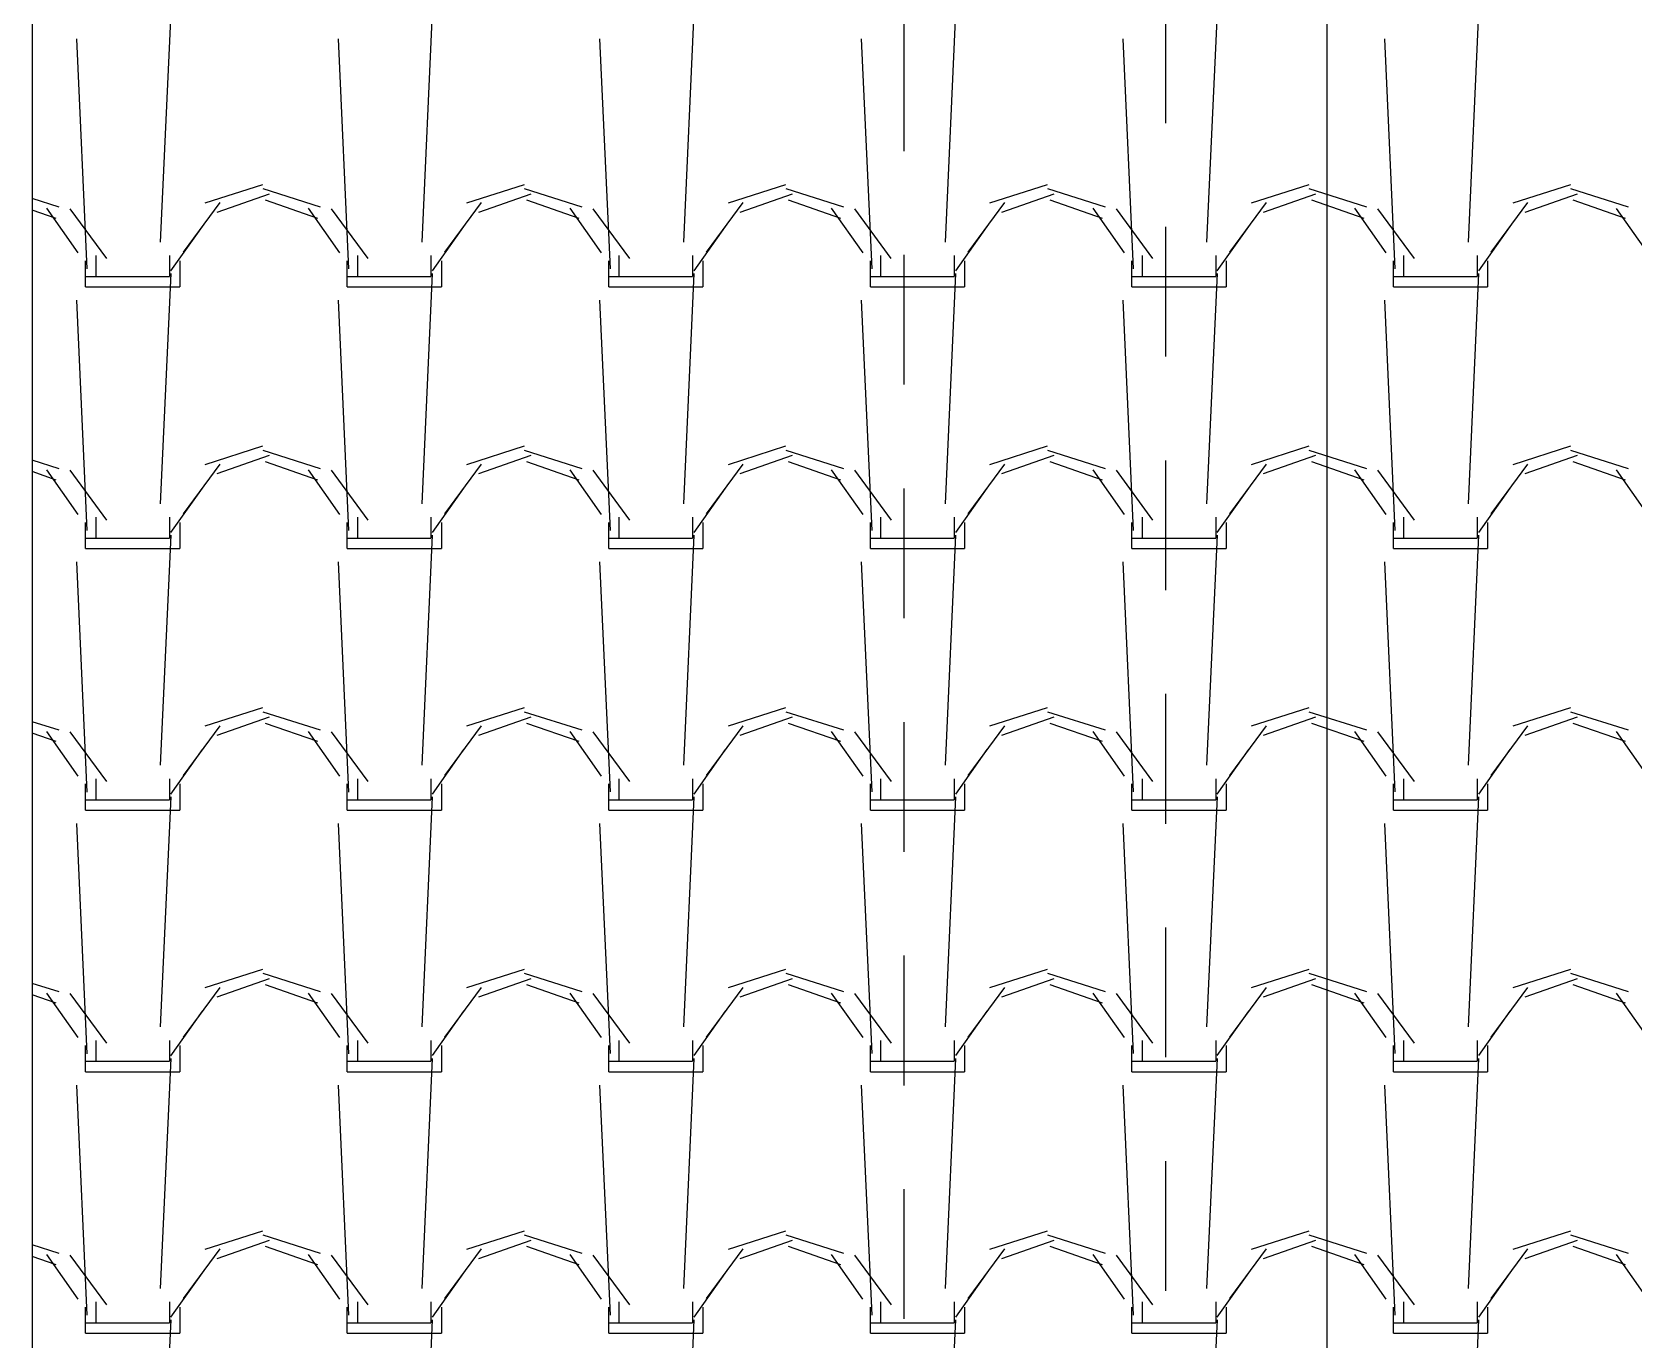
# Model space of a CAD drawing. Header units: millimetres. Extents: x 3923 to 4007, y 744 to 863.
# Drawn here: x 3932.453 to 3933.996, y 828.399 to 829.659 of the extents above; entities that cross this region are included whole.
import ezdxf

# ---------------------------------------------------------------- set-up
doc = ezdxf.new("R2010")
doc.units = ezdxf.units.MM
doc.linetypes.add('HIDDEN2', pattern=[0.1875, 0.125, -0.0625])
doc.layers.add('-HIDRO', color=8, linetype='Continuous')
doc.layers.add('AF', color=5, linetype='Continuous')

msp = doc.modelspace()

# ---------------------------------------------------------------- linework, layer by layer
at = {"layer": '-HIDRO', "linetype": 'HIDDEN2'}
for p, q in [((3933.5451, 832.1715), (3933.5451, 826.5435)), ((3933.2931, 831.9195), (3933.2931, 826.2915))]:
    msp.add_line(p, q, dxfattribs=at)
at = {"layer": '-HIDRO', "linetype": 'Continuous'}
for p, q in [((3932.4531, 831.0795), (3932.4531, 825.4515)), ((3932.577, 829.4568), (3932.587, 829.6785)), ((3932.829, 829.4568), (3932.839, 829.6785)), ((3933.081, 829.4568), (3933.091, 829.6785)), ((3933.333, 829.4568), (3933.343, 829.6785)), ((3933.585, 829.4568), (3933.595, 829.6785)), ((3933.837, 829.4568), (3933.847, 829.6785)), ((3932.5063, 829.431), (3932.4962, 829.6528)), ((3932.7583, 829.431), (3932.7482, 829.6528)), ((3933.0103, 829.4311), (3933.0002, 829.6528)), ((3933.2623, 829.4311), (3933.2522, 829.6528)), ((3933.5143, 829.4311), (3933.5042, 829.6528)), ((3933.7663, 829.4311), (3933.7562, 829.6528)), ((3932.6751, 829.5121), (3932.6196, 829.4944)), ((3932.9271, 829.5121), (3932.8716, 829.4944)), ((3933.1791, 829.5121), (3933.1236, 829.4944)), ((3933.4311, 829.5121), (3933.3756, 829.4944)), ((3933.6831, 829.5121), (3933.6276, 829.4944)), ((3933.9351, 829.5121), (3933.8796, 829.4944)), ((3932.4791, 829.4905), (3932.4531, 829.4987)), ((3932.6815, 829.5031), (3932.6311, 829.4855)), ((3932.7311, 829.4905), (3932.6756, 829.5081)), ((3932.7283, 829.4796), (3932.6779, 829.4972)), ((3932.9335, 829.5031), (3932.8831, 829.4855)), ((3932.9831, 829.4905), (3932.9276, 829.5081)), ((3932.9803, 829.4796), (3932.9299, 829.4972)), ((3933.1855, 829.5031), (3933.1351, 829.4855)), ((3933.2351, 829.4905), (3933.1796, 829.5081)), ((3933.2323, 829.4796), (3933.1819, 829.4972)), ((3933.4375, 829.5031), (3933.3871, 829.4855)), ((3933.4871, 829.4905), (3933.4316, 829.5081)), ((3933.4843, 829.4796), (3933.4339, 829.4972)), ((3933.6895, 829.5031), (3933.6391, 829.4855)), ((3933.7391, 829.4905), (3933.6836, 829.5081)), ((3933.7363, 829.4796), (3933.6859, 829.4972)), ((3933.9415, 829.5031), (3933.8911, 829.4855)), ((3933.9911, 829.4905), (3933.9356, 829.5081)), ((3933.9883, 829.4796), (3933.9379, 829.4972)), ((3932.4763, 829.4796), (3932.4531, 829.4877)), ((3932.4976, 829.4465), (3932.4674, 829.4894)), ((3932.525, 829.4411), (3932.4897, 829.489)), ((3932.6339, 829.4949), (3932.5986, 829.447)), ((3932.7497, 829.4465), (3932.7194, 829.4894)), ((3932.777, 829.4411), (3932.7417, 829.489)), ((3932.8859, 829.4949), (3932.8506, 829.447)), ((3933.0017, 829.4465), (3932.9714, 829.4894)), ((3933.029, 829.4411), (3932.9937, 829.489)), ((3933.1379, 829.4949), (3933.1026, 829.447)), ((3933.2537, 829.4465), (3933.2234, 829.4894)), ((3933.2809, 829.4411), (3933.2457, 829.489)), ((3933.3899, 829.4949), (3933.3546, 829.447)), ((3933.5057, 829.4465), (3933.4754, 829.4894)), ((3933.5329, 829.4411), (3933.4977, 829.489)), ((3933.6419, 829.4949), (3933.6066, 829.447)), ((3933.7577, 829.4465), (3933.7274, 829.4894)), ((3933.7849, 829.4411), (3933.7497, 829.489)), ((3933.8939, 829.4949), (3933.8586, 829.447)), ((3934.0097, 829.4465), (3933.9794, 829.4893)), ((3932.6169, 829.4719), (3932.5866, 829.429)), ((3932.8689, 829.4719), (3932.8386, 829.429)), ((3933.1209, 829.4719), (3933.0906, 829.429)), ((3933.3729, 829.4719), (3933.3426, 829.4291)), ((3933.6249, 829.4719), (3933.5946, 829.4291)), ((3933.8769, 829.4719), (3933.8466, 829.4291)), ((3932.5047, 829.4136), (3932.5047, 829.4388)), ((3932.5148, 829.4237), (3932.5148, 829.4438)), ((3932.5854, 829.4438), (3932.5854, 829.4237)), ((3932.5954, 829.4388), (3932.5954, 829.4136)), ((3932.7567, 829.4136), (3932.7567, 829.4388)), ((3932.7668, 829.4237), (3932.7668, 829.4438)), ((3932.8374, 829.4438), (3932.8374, 829.4237)), ((3932.8474, 829.4388), (3932.8474, 829.4136)), ((3933.0087, 829.4136), (3933.0087, 829.4388)), ((3933.0188, 829.4237), (3933.0188, 829.4438)), ((3933.0894, 829.4438), (3933.0894, 829.4237)), ((3933.0994, 829.4388), (3933.0994, 829.4136)), ((3933.2607, 829.4136), (3933.2607, 829.4388)), ((3933.2708, 829.4237), (3933.2708, 829.4438)), ((3933.3414, 829.4438), (3933.3414, 829.4237)), ((3933.3514, 829.4388), (3933.3514, 829.4136)), ((3933.5127, 829.4136), (3933.5127, 829.4388)), ((3933.5228, 829.4237), (3933.5228, 829.4438)), ((3933.5934, 829.4438), (3933.5934, 829.4237)), ((3933.6034, 829.4388), (3933.6034, 829.4136)), ((3933.7647, 829.4136), (3933.7647, 829.4388)), ((3933.7748, 829.4237), (3933.7748, 829.4438)), ((3933.8454, 829.4438), (3933.8454, 829.4237)), ((3933.8554, 829.4388), (3933.8554, 829.4136)), ((3932.5047, 829.4237), (3932.5148, 829.4237)), ((3932.5148, 829.4237), (3932.5854, 829.4237)), ((3932.577, 829.2048), (3932.587, 829.4265)), ((3932.7567, 829.4237), (3932.7668, 829.4237)), ((3932.7668, 829.4237), (3932.8374, 829.4237)), ((3932.829, 829.2048), (3932.839, 829.4265)), ((3933.0087, 829.4237), (3933.0188, 829.4237)), ((3933.0188, 829.4237), (3933.0894, 829.4237)), ((3933.081, 829.2048), (3933.091, 829.4265)), ((3933.2607, 829.4237), (3933.2708, 829.4237)), ((3933.2708, 829.4237), (3933.3414, 829.4237)), ((3933.333, 829.2048), (3933.343, 829.4265)), ((3933.5127, 829.4237), (3933.5228, 829.4237)), ((3933.5228, 829.4237), (3933.5934, 829.4237)), ((3933.585, 829.2048), (3933.595, 829.4265)), ((3933.7647, 829.4237), (3933.7748, 829.4237)), ((3933.7748, 829.4237), (3933.8454, 829.4237)), ((3933.837, 829.2048), (3933.847, 829.4265)), ((3932.5047, 829.4136), (3932.5148, 829.4136)), ((3932.5148, 829.4136), (3932.5954, 829.4136)), ((3932.7567, 829.4136), (3932.7668, 829.4136)), ((3932.7668, 829.4136), (3932.8474, 829.4136)), ((3933.0087, 829.4136), (3933.0188, 829.4136)), ((3933.0188, 829.4136), (3933.0994, 829.4136)), ((3933.2607, 829.4136), (3933.2708, 829.4136)), ((3933.2708, 829.4136), (3933.3514, 829.4136)), ((3933.5127, 829.4136), (3933.5228, 829.4136)), ((3933.5228, 829.4136), (3933.6034, 829.4136)), ((3933.7647, 829.4136), (3933.7748, 829.4136)), ((3933.7748, 829.4136), (3933.8554, 829.4136)), ((3932.5063, 829.179), (3932.4962, 829.4008)), ((3932.7583, 829.179), (3932.7482, 829.4008)), ((3933.0103, 829.1791), (3933.0002, 829.4008)), ((3933.2623, 829.1791), (3933.2522, 829.4008)), ((3933.5143, 829.1791), (3933.5042, 829.4008)), ((3933.7663, 829.1791), (3933.7562, 829.4008)), ((3932.6751, 829.2601), (3932.6196, 829.2424)), ((3932.6815, 829.2511), (3932.6311, 829.2335)), ((3932.7311, 829.2385), (3932.6756, 829.2561)), ((3932.9271, 829.2601), (3932.8716, 829.2424)), ((3932.9335, 829.2511), (3932.8831, 829.2335)), ((3932.9831, 829.2385), (3932.9276, 829.2561)), ((3933.1791, 829.2601), (3933.1236, 829.2424)), ((3933.1855, 829.2511), (3933.1351, 829.2335)), ((3933.2351, 829.2385), (3933.1796, 829.2561)), ((3933.4311, 829.2601), (3933.3756, 829.2424)), ((3933.4375, 829.2511), (3933.3871, 829.2335)), ((3933.4871, 829.2385), (3933.4316, 829.2561)), ((3933.6831, 829.2601), (3933.6276, 829.2424)), ((3933.6895, 829.2511), (3933.6391, 829.2335)), ((3933.7391, 829.2385), (3933.6836, 829.2561)), ((3933.9351, 829.2601), (3933.8796, 829.2424)), ((3933.9415, 829.2511), (3933.8911, 829.2335)), ((3933.9911, 829.2385), (3933.9356, 829.2561)), ((3932.4791, 829.2385), (3932.4531, 829.2467)), ((3932.4763, 829.2276), (3932.4531, 829.2357)), ((3932.4976, 829.1945), (3932.4674, 829.2374)), ((3932.525, 829.1891), (3932.4897, 829.237)), ((3932.6339, 829.2429), (3932.5986, 829.195)), ((3932.7283, 829.2276), (3932.6779, 829.2452)), ((3932.7496, 829.1945), (3932.7194, 829.2374)), ((3932.777, 829.1891), (3932.7417, 829.237)), ((3932.8859, 829.2429), (3932.8506, 829.195)), ((3932.9803, 829.2276), (3932.9299, 829.2452)), ((3933.0017, 829.1945), (3932.9714, 829.2374)), ((3933.029, 829.1891), (3932.9937, 829.237)), ((3933.1379, 829.2429), (3933.1026, 829.195)), ((3933.2323, 829.2276), (3933.1819, 829.2452)), ((3933.2537, 829.1945), (3933.2234, 829.2374)), ((3933.281, 829.1891), (3933.2457, 829.237)), ((3933.3899, 829.2429), (3933.3546, 829.195)), ((3933.4843, 829.2276), (3933.4339, 829.2452)), ((3933.5057, 829.1945), (3933.4754, 829.2374)), ((3933.5329, 829.1891), (3933.4977, 829.237)), ((3933.6419, 829.2429), (3933.6066, 829.195)), ((3933.7363, 829.2276), (3933.6859, 829.2452)), ((3933.7577, 829.1945), (3933.7274, 829.2374)), ((3933.7849, 829.1891), (3933.7497, 829.237)), ((3933.8939, 829.2429), (3933.8586, 829.195)), ((3933.9883, 829.2276), (3933.9379, 829.2452)), ((3934.0097, 829.1945), (3933.9794, 829.2374)), ((3932.6169, 829.2199), (3932.5866, 829.177)), ((3932.8689, 829.2199), (3932.8386, 829.177)), ((3933.1209, 829.2199), (3933.0906, 829.1771)), ((3933.3729, 829.2199), (3933.3426, 829.1771)), ((3933.6249, 829.2199), (3933.5946, 829.1771)), ((3933.8769, 829.2199), (3933.8466, 829.1771)), ((3932.5148, 829.1717), (3932.5148, 829.1918)), ((3932.5854, 829.1918), (3932.5854, 829.1717)), ((3932.7668, 829.1717), (3932.7668, 829.1918)), ((3932.8374, 829.1918), (3932.8374, 829.1717)), ((3933.0188, 829.1717), (3933.0188, 829.1918)), ((3933.0894, 829.1918), (3933.0894, 829.1717)), ((3933.2708, 829.1717), (3933.2708, 829.1918)), ((3933.3414, 829.1918), (3933.3414, 829.1717)), ((3933.5228, 829.1717), (3933.5228, 829.1918)), ((3933.5934, 829.1918), (3933.5934, 829.1717)), ((3933.7748, 829.1717), (3933.7748, 829.1918)), ((3933.8454, 829.1918), (3933.8454, 829.1717)), ((3932.5047, 829.1616), (3932.5047, 829.1868)), ((3932.577, 828.9528), (3932.587, 829.1745)), ((3932.5954, 829.1868), (3932.5954, 829.1616)), ((3932.7567, 829.1616), (3932.7567, 829.1868)), ((3932.829, 828.9528), (3932.839, 829.1745)), ((3932.8474, 829.1868), (3932.8474, 829.1616)), ((3933.0087, 829.1616), (3933.0087, 829.1868)), ((3933.081, 828.9528), (3933.091, 829.1745)), ((3933.0994, 829.1868), (3933.0994, 829.1616)), ((3933.2607, 829.1616), (3933.2607, 829.1868)), ((3933.333, 828.9528), (3933.343, 829.1745)), ((3933.3514, 829.1868), (3933.3514, 829.1616)), ((3933.5127, 829.1616), (3933.5127, 829.1868)), ((3933.585, 828.9528), (3933.595, 829.1745)), ((3933.6034, 829.1868), (3933.6034, 829.1616)), ((3933.7647, 829.1616), (3933.7647, 829.1868)), ((3933.837, 828.9528), (3933.847, 829.1745)), ((3933.8554, 829.1868), (3933.8554, 829.1616)), ((3932.5047, 829.1717), (3932.5148, 829.1717)), ((3932.5047, 829.1616), (3932.5148, 829.1616)), ((3932.5148, 829.1717), (3932.5854, 829.1717)), ((3932.5148, 829.1616), (3932.5954, 829.1616)), ((3932.7567, 829.1717), (3932.7668, 829.1717)), ((3932.7567, 829.1616), (3932.7668, 829.1616)), ((3932.7668, 829.1717), (3932.8374, 829.1717)), ((3932.7668, 829.1616), (3932.8474, 829.1616)), ((3933.0087, 829.1717), (3933.0188, 829.1717)), ((3933.0087, 829.1616), (3933.0188, 829.1616)), ((3933.0188, 829.1717), (3933.0894, 829.1717)), ((3933.0188, 829.1616), (3933.0994, 829.1616)), ((3933.2607, 829.1717), (3933.2708, 829.1717)), ((3933.2607, 829.1616), (3933.2708, 829.1616)), ((3933.2708, 829.1717), (3933.3414, 829.1717)), ((3933.2708, 829.1616), (3933.3514, 829.1616)), ((3933.5127, 829.1717), (3933.5228, 829.1717)), ((3933.5127, 829.1616), (3933.5228, 829.1616)), ((3933.5228, 829.1717), (3933.5934, 829.1717)), ((3933.5228, 829.1616), (3933.6034, 829.1616)), ((3933.7647, 829.1717), (3933.7748, 829.1717)), ((3933.7647, 829.1616), (3933.7748, 829.1616)), ((3933.7748, 829.1717), (3933.8454, 829.1717)), ((3933.7748, 829.1616), (3933.8554, 829.1616)), ((3932.5063, 828.927), (3932.4962, 829.1488)), ((3932.7583, 828.927), (3932.7482, 829.1488)), ((3933.0103, 828.9271), (3933.0002, 829.1488)), ((3933.2623, 828.9271), (3933.2522, 829.1488)), ((3933.5143, 828.9271), (3933.5042, 829.1488)), ((3933.7663, 828.9271), (3933.7562, 829.1488)), ((3932.6751, 829.0081), (3932.6196, 828.9904)), ((3932.7311, 828.9865), (3932.6756, 829.0041)), ((3932.9271, 829.0081), (3932.8716, 828.9904)), ((3932.9831, 828.9865), (3932.9276, 829.0041)), ((3933.1791, 829.0081), (3933.1236, 828.9904)), ((3933.2351, 828.9865), (3933.1796, 829.0041)), ((3933.4311, 829.0081), (3933.3756, 828.9904)), ((3933.4871, 828.9865), (3933.4316, 829.0041)), ((3933.6831, 829.0081), (3933.6276, 828.9904)), ((3933.7391, 828.9865), (3933.6836, 829.0041)), ((3933.9351, 829.0081), (3933.8796, 828.9904)), ((3933.9911, 828.9865), (3933.9356, 829.0041)), ((3932.4791, 828.9865), (3932.4531, 828.9947)), ((3932.6339, 828.9909), (3932.5986, 828.943)), ((3932.6815, 828.9991), (3932.6311, 828.9815)), ((3932.7283, 828.9756), (3932.6779, 828.9932)), ((3932.8859, 828.9909), (3932.8506, 828.943)), ((3932.9335, 828.9991), (3932.8831, 828.9815)), ((3932.9803, 828.9756), (3932.9299, 828.9932)), ((3933.1379, 828.9909), (3933.1026, 828.943)), ((3933.1855, 828.9991), (3933.1351, 828.9815)), ((3933.2323, 828.9756), (3933.1819, 828.9932)), ((3933.3899, 828.9909), (3933.3546, 828.943)), ((3933.4375, 828.9991), (3933.3871, 828.9815)), ((3933.4843, 828.9756), (3933.4339, 828.9932)), ((3933.6419, 828.9909), (3933.6066, 828.943)), ((3933.6895, 828.9991), (3933.6391, 828.9815)), ((3933.7363, 828.9756), (3933.6859, 828.9932)), ((3933.8939, 828.9909), (3933.8586, 828.943)), ((3933.9415, 828.9991), (3933.8911, 828.9815)), ((3933.9883, 828.9756), (3933.9379, 828.9932)), ((3932.4763, 828.9756), (3932.4531, 828.9837)), ((3932.4976, 828.9425), (3932.4674, 828.9854)), ((3932.525, 828.9371), (3932.4897, 828.985)), ((3932.7496, 828.9425), (3932.7194, 828.9854)), ((3932.777, 828.9371), (3932.7417, 828.985)), ((3933.0016, 828.9425), (3932.9714, 828.9854)), ((3933.029, 828.9371), (3932.9937, 828.985)), ((3933.2537, 828.9425), (3933.2234, 828.9854)), ((3933.281, 828.9371), (3933.2457, 828.985)), ((3933.5057, 828.9425), (3933.4754, 828.9854)), ((3933.533, 828.9371), (3933.4977, 828.985)), ((3933.7577, 828.9425), (3933.7274, 828.9854)), ((3933.7849, 828.9371), (3933.7497, 828.985)), ((3934.0097, 828.9425), (3933.9794, 828.9854)), ((3932.6169, 828.9679), (3932.5866, 828.925)), ((3932.8689, 828.9679), (3932.8386, 828.925)), ((3933.1209, 828.9679), (3933.0906, 828.9251)), ((3933.3729, 828.9679), (3933.3426, 828.9251)), ((3933.6249, 828.9679), (3933.5946, 828.9251)), ((3933.8769, 828.9679), (3933.8466, 828.9251)), ((3932.5047, 828.9096), (3932.5047, 828.9348)), ((3932.5148, 828.9197), (3932.5148, 828.9398)), ((3932.5854, 828.9398), (3932.5854, 828.9197)), ((3932.5954, 828.9348), (3932.5954, 828.9096)), ((3932.7567, 828.9096), (3932.7567, 828.9348)), ((3932.7668, 828.9197), (3932.7668, 828.9398)), ((3932.8374, 828.9398), (3932.8374, 828.9197)), ((3932.8474, 828.9348), (3932.8474, 828.9096)), ((3933.0087, 828.9096), (3933.0087, 828.9348)), ((3933.0188, 828.9197), (3933.0188, 828.9398)), ((3933.0894, 828.9398), (3933.0894, 828.9197)), ((3933.0994, 828.9348), (3933.0994, 828.9096)), ((3933.2607, 828.9096), (3933.2607, 828.9348)), ((3933.2708, 828.9197), (3933.2708, 828.9398)), ((3933.3414, 828.9398), (3933.3414, 828.9197)), ((3933.3514, 828.9348), (3933.3514, 828.9096)), ((3933.5127, 828.9096), (3933.5127, 828.9348)), ((3933.5228, 828.9197), (3933.5228, 828.9398)), ((3933.5934, 828.9398), (3933.5934, 828.9197)), ((3933.6034, 828.9348), (3933.6034, 828.9096)), ((3933.7647, 828.9096), (3933.7647, 828.9348)), ((3933.7748, 828.9197), (3933.7748, 828.9398)), ((3933.8454, 828.9398), (3933.8454, 828.9197)), ((3933.8554, 828.9348), (3933.8554, 828.9096)), ((3932.5047, 828.9197), (3932.5148, 828.9197)), ((3932.5047, 828.9096), (3932.5148, 828.9096)), ((3932.5148, 828.9197), (3932.5854, 828.9197)), ((3932.5148, 828.9096), (3932.5954, 828.9096)), ((3932.577, 828.7008), (3932.587, 828.9225)), ((3932.7567, 828.9197), (3932.7668, 828.9197)), ((3932.7567, 828.9096), (3932.7668, 828.9096)), ((3932.7668, 828.9197), (3932.8374, 828.9197)), ((3932.7668, 828.9096), (3932.8474, 828.9096)), ((3932.829, 828.7008), (3932.839, 828.9225)), ((3933.0087, 828.9197), (3933.0188, 828.9197)), ((3933.0087, 828.9096), (3933.0188, 828.9096)), ((3933.0188, 828.9197), (3933.0894, 828.9197)), ((3933.0188, 828.9096), (3933.0994, 828.9096)), ((3933.081, 828.7008), (3933.091, 828.9225)), ((3933.2607, 828.9197), (3933.2708, 828.9197)), ((3933.2607, 828.9096), (3933.2708, 828.9096)), ((3933.2708, 828.9197), (3933.3414, 828.9197)), ((3933.2708, 828.9096), (3933.3514, 828.9096)), ((3933.333, 828.7008), (3933.343, 828.9225)), ((3933.5127, 828.9197), (3933.5228, 828.9197)), ((3933.5127, 828.9096), (3933.5228, 828.9096)), ((3933.5228, 828.9197), (3933.5934, 828.9197)), ((3933.5228, 828.9096), (3933.6034, 828.9096)), ((3933.585, 828.7008), (3933.595, 828.9225)), ((3933.7647, 828.9197), (3933.7748, 828.9197)), ((3933.7647, 828.9096), (3933.7748, 828.9096)), ((3933.7748, 828.9197), (3933.8454, 828.9197)), ((3933.7748, 828.9096), (3933.8554, 828.9096)), ((3933.837, 828.7008), (3933.847, 828.9225)), ((3932.5063, 828.675), (3932.4962, 828.8968)), ((3932.7583, 828.675), (3932.7482, 828.8968)), ((3933.0103, 828.6751), (3933.0002, 828.8968)), ((3933.2623, 828.6751), (3933.2522, 828.8968)), ((3933.5143, 828.6751), (3933.5042, 828.8968)), ((3933.7663, 828.6751), (3933.7562, 828.8968)), ((3932.6751, 828.7561), (3932.6196, 828.7384)), ((3932.9271, 828.7561), (3932.8716, 828.7384)), ((3933.1791, 828.7561), (3933.1236, 828.7384)), ((3933.4311, 828.7561), (3933.3756, 828.7384)), ((3933.6831, 828.7561), (3933.6276, 828.7384)), ((3933.9351, 828.7561), (3933.8796, 828.7384)), ((3932.4791, 828.7345), (3932.4531, 828.7427)), ((3932.6815, 828.7471), (3932.6311, 828.7295)), ((3932.7311, 828.7345), (3932.6756, 828.7521)), ((3932.7283, 828.7236), (3932.6779, 828.7412)), ((3932.9335, 828.7471), (3932.8831, 828.7295)), ((3932.9831, 828.7345), (3932.9276, 828.7521)), ((3932.9803, 828.7236), (3932.9299, 828.7412)), ((3933.1855, 828.7471), (3933.1351, 828.7295)), ((3933.2351, 828.7345), (3933.1796, 828.7521)), ((3933.2323, 828.7236), (3933.1819, 828.7412)), ((3933.4375, 828.7471), (3933.3871, 828.7295)), ((3933.4871, 828.7345), (3933.4316, 828.7521)), ((3933.4843, 828.7236), (3933.4339, 828.7412)), ((3933.6895, 828.7471), (3933.6391, 828.7295)), ((3933.7391, 828.7345), (3933.6836, 828.7521)), ((3933.7363, 828.7236), (3933.6859, 828.7412)), ((3933.9415, 828.7471), (3933.8911, 828.7295)), ((3933.9911, 828.7345), (3933.9356, 828.7521)), ((3933.9883, 828.7236), (3933.9379, 828.7412)), ((3932.4763, 828.7236), (3932.4531, 828.7317)), ((3932.4976, 828.6905), (3932.4674, 828.7334)), ((3932.525, 828.6851), (3932.4897, 828.733)), ((3932.6339, 828.7389), (3932.5986, 828.691)), ((3932.7496, 828.6905), (3932.7194, 828.7334)), ((3932.777, 828.6851), (3932.7417, 828.733)), ((3932.8859, 828.7389), (3932.8506, 828.691)), ((3933.0016, 828.6905), (3932.9714, 828.7334)), ((3933.029, 828.6851), (3932.9937, 828.733)), ((3933.1379, 828.7389), (3933.1026, 828.691)), ((3933.2537, 828.6905), (3933.2234, 828.7334)), ((3933.281, 828.6851), (3933.2457, 828.733)), ((3933.3899, 828.7389), (3933.3546, 828.691)), ((3933.5057, 828.6905), (3933.4754, 828.7334)), ((3933.533, 828.6851), (3933.4977, 828.733)), ((3933.6419, 828.7389), (3933.6066, 828.691)), ((3933.7577, 828.6905), (3933.7274, 828.7334)), ((3933.785, 828.6851), (3933.7497, 828.733)), ((3933.8939, 828.7389), (3933.8586, 828.691)), ((3934.0097, 828.6905), (3933.9794, 828.7334)), ((3932.6169, 828.7159), (3932.5866, 828.673)), ((3932.8689, 828.7159), (3932.8386, 828.6731)), ((3933.1209, 828.7159), (3933.0906, 828.6731)), ((3933.3729, 828.7159), (3933.3426, 828.6731)), ((3933.6249, 828.7159), (3933.5946, 828.6731)), ((3933.8769, 828.7159), (3933.8466, 828.6731)), ((3932.5047, 828.6576), (3932.5047, 828.6828)), ((3932.5148, 828.6677), (3932.5148, 828.6878)), ((3932.5854, 828.6878), (3932.5854, 828.6677)), ((3932.5954, 828.6828), (3932.5954, 828.6576)), ((3932.7567, 828.6576), (3932.7567, 828.6828)), ((3932.7668, 828.6677), (3932.7668, 828.6878)), ((3932.8374, 828.6878), (3932.8374, 828.6677)), ((3932.8474, 828.6828), (3932.8474, 828.6576)), ((3933.0087, 828.6576), (3933.0087, 828.6828)), ((3933.0188, 828.6677), (3933.0188, 828.6878)), ((3933.0894, 828.6878), (3933.0894, 828.6677)), ((3933.0994, 828.6828), (3933.0994, 828.6576)), ((3933.2607, 828.6576), (3933.2607, 828.6828)), ((3933.2708, 828.6677), (3933.2708, 828.6878)), ((3933.3414, 828.6878), (3933.3414, 828.6677)), ((3933.3514, 828.6828), (3933.3514, 828.6576)), ((3933.5127, 828.6576), (3933.5127, 828.6828)), ((3933.5228, 828.6677), (3933.5228, 828.6878)), ((3933.5934, 828.6878), (3933.5934, 828.6677)), ((3933.6034, 828.6828), (3933.6034, 828.6576)), ((3933.7647, 828.6576), (3933.7647, 828.6828)), ((3933.7748, 828.6677), (3933.7748, 828.6878)), ((3933.8454, 828.6878), (3933.8454, 828.6677)), ((3933.8554, 828.6828), (3933.8554, 828.6576)), ((3932.5047, 828.6677), (3932.5148, 828.6677)), ((3932.5148, 828.6677), (3932.5854, 828.6677)), ((3932.577, 828.4488), (3932.587, 828.6705)), ((3932.7567, 828.6677), (3932.7668, 828.6677)), ((3932.7668, 828.6677), (3932.8374, 828.6677)), ((3932.829, 828.4488), (3932.839, 828.6705)), ((3933.0087, 828.6677), (3933.0188, 828.6677)), ((3933.0188, 828.6677), (3933.0894, 828.6677)), ((3933.081, 828.4488), (3933.091, 828.6705)), ((3933.2607, 828.6677), (3933.2708, 828.6677)), ((3933.2708, 828.6677), (3933.3414, 828.6677)), ((3933.333, 828.4488), (3933.343, 828.6705)), ((3933.5127, 828.6677), (3933.5228, 828.6677)), ((3933.5228, 828.6677), (3933.5934, 828.6677)), ((3933.585, 828.4488), (3933.595, 828.6705)), ((3933.7647, 828.6677), (3933.7748, 828.6677)), ((3933.7748, 828.6677), (3933.8454, 828.6677)), ((3933.837, 828.4488), (3933.847, 828.6705)), ((3932.5047, 828.6576), (3932.5148, 828.6576)), ((3932.5148, 828.6576), (3932.5954, 828.6576)), ((3932.7567, 828.6576), (3932.7668, 828.6576)), ((3932.7668, 828.6576), (3932.8474, 828.6576)), ((3933.0087, 828.6576), (3933.0188, 828.6576)), ((3933.0188, 828.6576), (3933.0994, 828.6576)), ((3933.2607, 828.6576), (3933.2708, 828.6576)), ((3933.2708, 828.6576), (3933.3514, 828.6576)), ((3933.5127, 828.6576), (3933.5228, 828.6576)), ((3933.5228, 828.6576), (3933.6034, 828.6576)), ((3933.7647, 828.6576), (3933.7748, 828.6576)), ((3933.7748, 828.6576), (3933.8554, 828.6576)), ((3932.5063, 828.423), (3932.4962, 828.6448)), ((3932.7583, 828.423), (3932.7482, 828.6448)), ((3933.0103, 828.4231), (3933.0002, 828.6448)), ((3933.2623, 828.4231), (3933.2522, 828.6448)), ((3933.5143, 828.4231), (3933.5042, 828.6448)), ((3933.7663, 828.4231), (3933.7562, 828.6448)), ((3932.6751, 828.5041), (3932.6196, 828.4864)), ((3932.6815, 828.4951), (3932.6311, 828.4775)), ((3932.7311, 828.4825), (3932.6756, 828.5001)), ((3932.9271, 828.5041), (3932.8716, 828.4864)), ((3932.9335, 828.4951), (3932.8831, 828.4775)), ((3932.9831, 828.4825), (3932.9276, 828.5001)), ((3933.1791, 828.5041), (3933.1236, 828.4864)), ((3933.1855, 828.4951), (3933.1351, 828.4775)), ((3933.2351, 828.4825), (3933.1796, 828.5001)), ((3933.4311, 828.5041), (3933.3756, 828.4864)), ((3933.4375, 828.4951), (3933.3871, 828.4775)), ((3933.4871, 828.4825), (3933.4316, 828.5001)), ((3933.6831, 828.5041), (3933.6276, 828.4864)), ((3933.6895, 828.4951), (3933.6391, 828.4775)), ((3933.7391, 828.4825), (3933.6836, 828.5001)), ((3933.9351, 828.5041), (3933.8796, 828.4864)), ((3933.9415, 828.4951), (3933.8911, 828.4775)), ((3933.9911, 828.4825), (3933.9356, 828.5001)), ((3932.4791, 828.4825), (3932.4531, 828.4907)), ((3932.4763, 828.4716), (3932.4531, 828.4797)), ((3932.4976, 828.4385), (3932.4674, 828.4814)), ((3932.525, 828.4331), (3932.4897, 828.481)), ((3932.6339, 828.4869), (3932.5986, 828.439)), ((3932.7283, 828.4716), (3932.6779, 828.4892)), ((3932.7496, 828.4385), (3932.7194, 828.4814)), ((3932.777, 828.4331), (3932.7417, 828.481)), ((3932.8859, 828.4869), (3932.8506, 828.439)), ((3932.9803, 828.4716), (3932.9299, 828.4892)), ((3933.0016, 828.4385), (3932.9714, 828.4814)), ((3933.029, 828.4331), (3932.9937, 828.481)), ((3933.1379, 828.4869), (3933.1026, 828.439)), ((3933.2323, 828.4716), (3933.1819, 828.4892)), ((3933.2536, 828.4385), (3933.2234, 828.4814)), ((3933.281, 828.4331), (3933.2457, 828.481)), ((3933.3899, 828.4869), (3933.3546, 828.439)), ((3933.4843, 828.4716), (3933.4339, 828.4892)), ((3933.5057, 828.4385), (3933.4754, 828.4814)), ((3933.533, 828.4331), (3933.4977, 828.481)), ((3933.6419, 828.4869), (3933.6066, 828.439)), ((3933.7363, 828.4716), (3933.6859, 828.4892)), ((3933.7577, 828.4385), (3933.7274, 828.4814)), ((3933.785, 828.4331), (3933.7497, 828.481)), ((3933.8939, 828.4869), (3933.8586, 828.439)), ((3933.9883, 828.4716), (3933.9379, 828.4892)), ((3934.0097, 828.4385), (3933.9794, 828.4814)), ((3932.6169, 828.4639), (3932.5866, 828.4211)), ((3932.8689, 828.4639), (3932.8386, 828.4211)), ((3933.1209, 828.4639), (3933.0906, 828.4211)), ((3933.3729, 828.4639), (3933.3426, 828.4211)), ((3933.6249, 828.4639), (3933.5946, 828.4211)), ((3933.8769, 828.4639), (3933.8466, 828.4211)), ((3932.5148, 828.4157), (3932.5148, 828.4358)), ((3932.5854, 828.4358), (3932.5854, 828.4157)), ((3932.7668, 828.4157), (3932.7668, 828.4358)), ((3932.8374, 828.4358), (3932.8374, 828.4157)), ((3933.0188, 828.4157), (3933.0188, 828.4358)), ((3933.0894, 828.4358), (3933.0894, 828.4157)), ((3933.2708, 828.4157), (3933.2708, 828.4358)), ((3933.3414, 828.4358), (3933.3414, 828.4157)), ((3933.5228, 828.4157), (3933.5228, 828.4358)), ((3933.5934, 828.4358), (3933.5934, 828.4157)), ((3933.7748, 828.4157), (3933.7748, 828.4358)), ((3933.8454, 828.4358), (3933.8454, 828.4157)), ((3932.5047, 828.4056), (3932.5047, 828.4308)), ((3932.5047, 828.4157), (3932.5148, 828.4157)), ((3932.5148, 828.4157), (3932.5854, 828.4157)), ((3932.577, 828.1968), (3932.587, 828.4185)), ((3932.5954, 828.4308), (3932.5954, 828.4056)), ((3932.7567, 828.4056), (3932.7567, 828.4308)), ((3932.7567, 828.4157), (3932.7668, 828.4157)), ((3932.7668, 828.4157), (3932.8374, 828.4157)), ((3932.829, 828.1968), (3932.839, 828.4185)), ((3932.8474, 828.4308), (3932.8474, 828.4056)), ((3933.0087, 828.4056), (3933.0087, 828.4308)), ((3933.0087, 828.4157), (3933.0188, 828.4157)), ((3933.0188, 828.4157), (3933.0894, 828.4157)), ((3933.081, 828.1968), (3933.091, 828.4185)), ((3933.0994, 828.4308), (3933.0994, 828.4056)), ((3933.2607, 828.4056), (3933.2607, 828.4308)), ((3933.2607, 828.4157), (3933.2708, 828.4157)), ((3933.2708, 828.4157), (3933.3414, 828.4157)), ((3933.333, 828.1968), (3933.343, 828.4185)), ((3933.3514, 828.4308), (3933.3514, 828.4056)), ((3933.5127, 828.4056), (3933.5127, 828.4308)), ((3933.5127, 828.4157), (3933.5228, 828.4157)), ((3933.5228, 828.4157), (3933.5934, 828.4157)), ((3933.585, 828.1968), (3933.595, 828.4185)), ((3933.6034, 828.4308), (3933.6034, 828.4056)), ((3933.7647, 828.4056), (3933.7647, 828.4308)), ((3933.7647, 828.4157), (3933.7748, 828.4157)), ((3933.7748, 828.4157), (3933.8454, 828.4157)), ((3933.837, 828.1968), (3933.847, 828.4185)), ((3933.8554, 828.4308), (3933.8554, 828.4056)), ((3932.5047, 828.4056), (3932.5148, 828.4056)), ((3932.5148, 828.4056), (3932.5954, 828.4056)), ((3932.7567, 828.4056), (3932.7668, 828.4056)), ((3932.7668, 828.4056), (3932.8474, 828.4056)), ((3933.0087, 828.4056), (3933.0188, 828.4056)), ((3933.0188, 828.4056), (3933.0994, 828.4056)), ((3933.2607, 828.4056), (3933.2708, 828.4056)), ((3933.2708, 828.4056), (3933.3514, 828.4056)), ((3933.5127, 828.4056), (3933.5228, 828.4056)), ((3933.5228, 828.4056), (3933.6034, 828.4056)), ((3933.7647, 828.4056), (3933.7748, 828.4056)), ((3933.7748, 828.4056), (3933.8554, 828.4056))]:
    msp.add_line(p, q, dxfattribs=at)
at = {"layer": 'AF'}
msp.add_line((3933.7009, 826.4498), (3933.7009, 847.825), dxfattribs=at)

doc.saveas('drawing.dxf')
